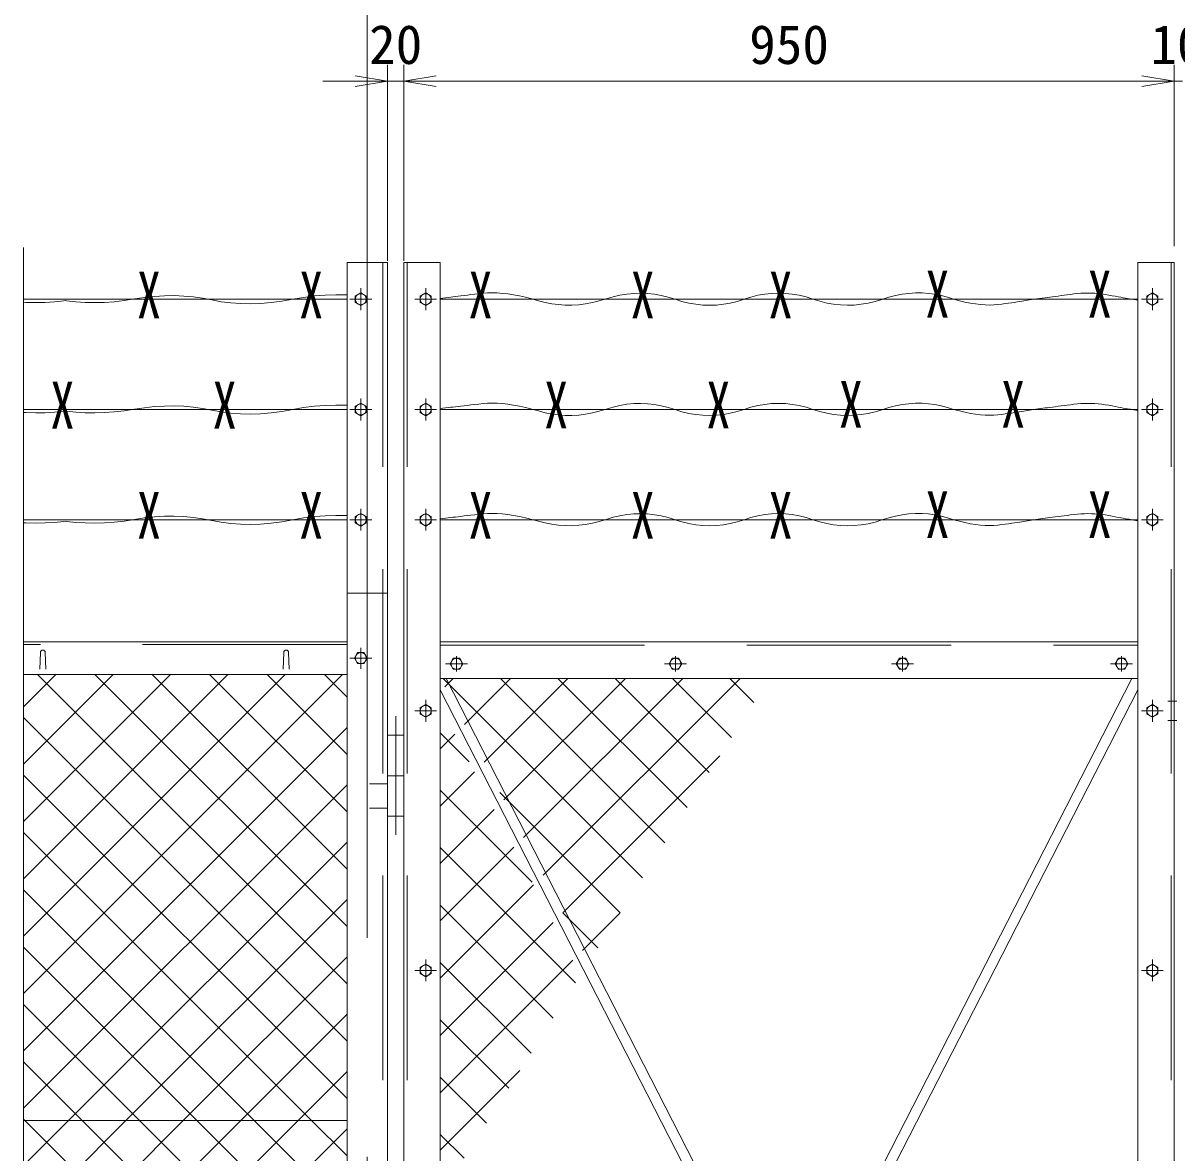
# Model space of a CAD drawing. Units: millimetres, scale not verified. Extents: x -5936 to 5936, y -4198 to 4198.
# Drawn here: x 87 to 1509, y -58 to 1335 of the extents above; entities that cross this region are included whole.
import ezdxf
from ezdxf.enums import TextEntityAlignment as Align

# ---------------------------------------------------------------- set-up
doc = ezdxf.new("R2010")
doc.units = ezdxf.units.MM
doc.header["$LTSCALE"] = 30
doc.linetypes.add('USER2', pattern=[12.6, 8.4, -4.2])
doc.linetypes.add('USER3', pattern=[50.5, 30, -9, 2.5, -9])
for name, color, linetype, lineweight in [('0-0_22', 7, 'Continuous', 9), ('0-2_D-STR3', 3, 'Continuous', 9), ('0-3_27', 3, 'Continuous', 9), ('0-5_D-STR1', 1, 'Continuous', 9), ('0-6_D-STR-DIM', 7, 'Continuous', 9), ('0-C_0', 7, 'Continuous', 9)]:
    doc.layers.add(name, color=color, linetype=linetype, lineweight=lineweight)
doc.styles.add('ＭＳ ゴシック', font='')
doc.styles.get('ＭＳ ゴシック').set_extended_font_data('MS Gothic')

# ---------------------------------------------------------------- blocks, each defined once
blk = doc.blocks.new('G62')
at = {"layer": '0-0_22'}
for p, q in [((182679, 128019), (194481.9, 139821.8)), ((182679, 130140.3), (192360.5, 139821.8)), ((182679, 132261.6), (190239.2, 139821.8)), ((182679, 134382.9), (188117.9, 139821.8)), ((182679, 136504.2), (185996.6, 139821.8)), ((182679, 138625.6), (183875.2, 139821.8)), ((194643.4, 128377.1), (183198.7, 139821.8)), ((194643.4, 130498.4), (185320, 139821.8)), ((194643.4, 132619.7), (187441.3, 139821.8)), ((194643.4, 134741), (189562.6, 139821.8)), ((194643.4, 136862.4), (191684, 139821.8)), ((194643.4, 138983.7), (193805.3, 139821.8)), ((205571.4, 132298.4), (198197.9, 139671.8)), ((198258.5, 139355.9), (198574.5, 139671.8)), ((198986.7, 137962.7), (200695.8, 139671.8)), ((199714.8, 136569.5), (202817.1, 139671.8)), ((206395.6, 133595.4), (200319.2, 139671.8)), ((200443, 135176.3), (204938.5, 139671.8)), ((201171.1, 133783.2), (207059.8, 139671.8)), ((201899.3, 132390), (209181.1, 139671.8)), ((207219.9, 134892.5), (202440.6, 139671.8)), ((208044.1, 136189.5), (204561.9, 139671.8)), ((208868.4, 137486.6), (206683.2, 139671.8)), ((209692.7, 138783.7), (208804.5, 139671.8)), ((194643.4, 126255.8), (182679, 138220.2)), ((182679, 125897.6), (194643.4, 137862)), ((199167, 136581.4), (198093.4, 137655)), ((198093.4, 137069.4), (198631, 137607)), ((202627.4, 130996.8), (208434.6, 136804)), ((198093.4, 134948.1), (199359.1, 136213.8)), ((194643.4, 124134.4), (182679, 136098.8)), ((182679, 123776.3), (194643.4, 135740.7)), ((201489.6, 132137.5), (198093.4, 135533.7)), ((204747.1, 131001.3), (200301.6, 135446.8)), ((198093.4, 132826.8), (200087.3, 134820.6)), ((184345.8, 123321.8), (194643.4, 133619.4)), ((198093.4, 130705.4), (200815.4, 133427.5)), ((203098.6, 128407.2), (198093.4, 133412.4)), ((198093.4, 128584.1), (201543.6, 132034.3)), ((186467.1, 123321.8), (194643.4, 131498.1)), ((202274.3, 127110.1), (198093.4, 131291)), ((198093.4, 126462.8), (202271.7, 130641.1)), ((203922.8, 129704.2), (202624.2, 131002.8)), ((203355.6, 129603.6), (204736.4, 130984.5)), ((188588.5, 123321.8), (194643.4, 129376.8)), ((198093.4, 124341.5), (202999.9, 129247.9)), ((201450.1, 125813.1), (198093.4, 129169.7)), ((190709.8, 123321.8), (194643.4, 127255.4)), ((200625.8, 124516), (198093.4, 127048.4)), ((192831.1, 123321.8), (194643.4, 125134.1)), ((198093.4, 122220.2), (201038.2, 125165)), ((199801.5, 123218.9), (198093.4, 124927.1)), ((182661, 117394.4), (188588.5, 123321.8)), ((182679, 113169.7), (192831.1, 123321.8)), ((182679, 115291), (190709.8, 123321.8)), ((182679, 119533.7), (186467.1, 123321.8)), ((182679, 121655), (184345.8, 123321.8)), ((182679, 111048.4), (194643.4, 123012.8)), ((198977.3, 121921.9), (198093.4, 122805.8))]:
    blk.add_line(p, q, dxfattribs=at)
for points in [[(194643.4, 122013.1), (193334.7, 123321.8), (182679, 133977.5)], [(194643.4, 119891.8), (191213.4, 123321.8), (182679, 131856.2)], [(194643.4, 117770.5), (189092.1, 123321.8), (182679, 129734.9)], [(194643.4, 115649.2), (186970.8, 123321.8), (182679, 127613.6)], [(194031.7, 114139.5), (184849.4, 123321.8), (182679, 125492.2)], [(193207.5, 112842.5), (182728.1, 123321.8), (182679, 123370.9)]]:
    blk.add_lwpolyline(points, dxfattribs=at)
blk = doc.blocks.new('_OPEN')
at = {"layer": '0-C_0'}
blk.add_line((-30, 5), (0, 0), dxfattribs=at)
blk.add_lwpolyline([(-30, -5), (0, 0), (-30, 0)], dxfattribs=at)

msp = doc.modelspace()

# ---------------------------------------------------------------- linework, layer by layer
at = {"layer": '0-2_D-STR3'}
for points in [[(601.04, 995.86), (613.9, 997.49), (616.61, 997.83), (619.61, 998.19), (622.89, 998.59), (626.46, 999), (630.31, 999.45), (634.45, 999.92), (638.88, 1000.42), (643.59, 1000.94), (648.58, 1001.49), (653.86, 1002.07), (659.42, 1002.51), (665.26, 1002.65), (671.37, 1002.49), (677.77, 1002.03), (684.45, 1001.27), (691.4, 1000.21), (698.63, 998.85), (706.14, 997.19), (713.93, 995.23), (722, 992.97), (730.22, 990.82), (738.47, 989.2), (746.75, 988.11), (755.06, 987.54), (763.4, 987.5), (771.77, 987.99), (780.17, 989.01), (788.6, 990.56), (797.06, 992.63), (805.55, 995.23), (814.06, 997.8), (822.56, 999.79), (831.06, 1001.2), (839.56, 1002.02), (848.07, 1002.27), (856.57, 1001.93), (865.07, 1001), (873.57, 999.5)], [(873.57, 999.5), (882.07, 997.41), (890.57, 994.74), (899.07, 992.07), (907.56, 990), (916.06, 988.53), (924.56, 987.65), (933.06, 987.36), (941.56, 987.67), (950.06, 988.57), (958.56, 990.07), (967.06, 992.16), (975.56, 994.85), (984.06, 997.53), (992.56, 999.62), (1001.06, 1001.12), (1009.56, 1002.02), (1018.06, 1002.32), (1026.56, 1002.03), (1035.06, 1001.14), (1043.56, 999.66), (1052.06, 997.58), (1060.56, 994.9), (1069.06, 992.22), (1077.56, 990.13), (1086.06, 988.63), (1094.56, 987.72), (1103.06, 987.39), (1111.56, 987.65), (1120.06, 988.5), (1128.56, 989.94), (1137.06, 991.96), (1145.56, 994.58), (1154.02, 997.22), (1162.39, 999.33), (1170.68, 1000.92), (1178.88, 1001.97), (1187, 1002.49), (1195.03, 1002.48), (1202.98, 1001.95)], [(1202.98, 1001.95), (1210.84, 1000.88), (1218.62, 999.28), (1226.31, 997.15), (1233.82, 994.91), (1241.04, 992.96), (1247.99, 991.32), (1254.64, 989.98), (1261.02, 988.93), (1267.11, 988.19), (1272.92, 987.75), (1278.44, 987.6), (1283.68, 987.76), (1288.64, 988.22), (1293.32, 988.82), (1297.71, 989.39), (1301.82, 989.93), (1305.64, 990.45), (1309.18, 990.95), (1312.44, 991.42), (1315.41, 991.86), (1318.11, 992.28), (1320.51, 992.68), (1322.64, 993.05), (1332.55, 994.84)], [(1332.55, 994.84), (1346.74, 996.66), (1349.65, 997.04), (1352.71, 997.43), (1355.91, 997.84), (1359.26, 998.27), (1362.75, 998.72), (1366.39, 999.19), (1370.17, 999.68), (1374.1, 1000.18), (1378.18, 1000.7), (1382.4, 1001.25), (1386.7, 1001.73), (1390.99, 1002.08), (1395.28, 1002.29), (1399.56, 1002.37), (1403.84, 1002.31), (1408.13, 1002.11), (1412.4, 1001.78), (1416.68, 1001.31), (1420.95, 1000.7), (1425.22, 999.96), (1429.35, 999.18), (1433.19, 998.46), (1436.76, 997.79), (1440.04, 997.18), (1443.04, 996.63), (1445.75, 996.14), (1448.19, 995.71), (1450.34, 995.33), (1452.21, 995.01), (1453.8, 994.75), (1461.04, 993.59)], [(601.04, 859.91), (613.9, 861.54), (616.61, 861.88), (619.61, 862.25), (622.89, 862.64), (626.46, 863.06), (630.31, 863.5), (634.45, 863.97), (638.88, 864.47), (643.59, 865), (648.58, 865.55), (653.86, 866.13), (659.42, 866.57), (665.26, 866.71), (671.37, 866.55), (677.77, 866.09), (684.45, 865.33), (691.4, 864.27), (698.63, 862.91), (706.14, 861.24), (713.93, 859.28), (722, 857.02), (730.22, 854.87), (738.47, 853.25), (746.75, 852.16), (755.06, 851.6), (763.4, 851.56), (771.77, 852.05), (780.17, 853.07), (788.6, 854.61), (797.06, 856.68), (805.55, 859.28), (814.06, 861.86), (822.56, 863.85), (831.06, 865.25), (839.56, 866.08), (848.07, 866.32), (856.57, 865.98), (865.07, 865.06), (873.57, 863.55)], [(873.57, 863.55), (882.07, 861.46), (890.57, 858.79), (899.07, 856.13), (907.56, 854.06), (916.06, 852.58), (924.56, 851.7), (933.06, 851.42), (941.56, 851.72), (950.06, 852.63), (958.56, 854.12), (967.06, 856.22), (975.56, 858.9), (984.06, 861.59), (992.56, 863.68), (1001.06, 865.17), (1009.56, 866.07), (1018.06, 866.37), (1026.56, 866.08), (1035.06, 865.19), (1043.56, 863.71), (1052.06, 861.63), (1060.56, 858.96), (1069.06, 856.28), (1077.56, 854.19), (1086.06, 852.68), (1094.56, 851.77), (1103.06, 851.44), (1111.56, 851.7), (1120.06, 852.55), (1128.56, 853.99), (1137.06, 856.02), (1145.56, 858.63), (1154.02, 861.28), (1162.39, 863.39), (1170.68, 864.97), (1178.88, 866.02), (1187, 866.55), (1195.03, 866.54), (1202.98, 866)], [(1202.98, 866), (1210.84, 864.93), (1218.62, 863.33), (1226.31, 861.2), (1233.82, 858.96), (1241.04, 857.02), (1247.99, 855.37), (1254.64, 854.03), (1261.02, 852.99), (1267.11, 852.24), (1272.92, 851.8), (1278.44, 851.66), (1283.68, 851.82), (1288.64, 852.27), (1293.32, 852.87), (1297.71, 853.44), (1301.82, 853.99), (1305.64, 854.51), (1309.18, 855), (1312.44, 855.47), (1315.41, 855.92), (1318.11, 856.34), (1320.51, 856.73), (1322.64, 857.1), (1332.55, 858.89)], [(1332.55, 858.89), (1346.74, 860.72), (1349.65, 861.09), (1352.71, 861.48), (1355.91, 861.9), (1359.26, 862.33), (1362.75, 862.77), (1366.39, 863.24), (1370.17, 863.73), (1374.1, 864.23), (1378.18, 864.76), (1382.4, 865.3), (1386.7, 865.79), (1390.99, 866.13), (1395.28, 866.35), (1399.56, 866.42), (1403.84, 866.36), (1408.13, 866.16), (1412.4, 865.83), (1416.68, 865.36), (1420.95, 864.76), (1425.22, 864.01), (1429.35, 863.23), (1433.19, 862.51), (1436.76, 861.84), (1440.04, 861.24), (1443.04, 860.69), (1445.75, 860.19), (1448.19, 859.76), (1450.34, 859.38), (1452.21, 859.07), (1453.8, 858.8), (1461.04, 857.64)], [(601.04, 723.97), (613.9, 725.6), (616.61, 725.94), (619.61, 726.3), (622.89, 726.69), (626.46, 727.11), (630.31, 727.56), (634.45, 728.03), (638.88, 728.53), (643.59, 729.05), (648.58, 729.6), (653.86, 730.18), (659.42, 730.62), (665.26, 730.76), (671.37, 730.6), (677.77, 730.14), (684.45, 729.38), (691.4, 728.32), (698.63, 726.96), (706.14, 725.3), (713.93, 723.34), (722, 721.08), (730.22, 718.93), (738.47, 717.31), (746.75, 716.22), (755.06, 715.65), (763.4, 715.61), (771.77, 716.1), (780.17, 717.12), (788.6, 718.66), (797.06, 720.74), (805.55, 723.34), (814.06, 725.91), (822.56, 727.9), (831.06, 729.31), (839.56, 730.13), (848.07, 730.37), (856.57, 730.03), (865.07, 729.11), (873.57, 727.61)], [(873.57, 727.61), (882.07, 725.52), (890.57, 722.85), (899.07, 720.18), (907.56, 718.11), (916.06, 716.64), (924.56, 715.76), (933.06, 715.47), (941.56, 715.78), (950.06, 716.68), (958.56, 718.18), (967.06, 720.27), (975.56, 722.96), (984.06, 725.64), (992.56, 727.73), (1001.06, 729.23), (1009.56, 730.13), (1018.06, 730.43), (1026.56, 730.14), (1035.06, 729.25), (1043.56, 727.76), (1052.06, 725.68), (1060.56, 723.01), (1069.06, 720.33), (1077.56, 718.24), (1086.06, 716.74), (1094.56, 715.82), (1103.06, 715.5), (1111.56, 715.76), (1120.06, 716.61), (1128.56, 718.05), (1137.06, 720.07), (1145.56, 722.69), (1154.02, 725.33), (1162.39, 727.44), (1170.68, 729.02), (1178.88, 730.08), (1187, 730.6), (1195.03, 730.59), (1202.98, 730.05)], [(1202.98, 730.05), (1210.84, 728.99), (1218.62, 727.39), (1226.31, 725.26), (1233.82, 723.01), (1241.04, 721.07), (1247.99, 719.43), (1254.64, 718.08), (1261.02, 717.04), (1267.11, 716.3), (1272.92, 715.85), (1278.44, 715.71), (1283.68, 715.87), (1288.64, 716.33), (1293.32, 716.92), (1297.71, 717.49), (1301.82, 718.04), (1305.64, 718.56), (1309.18, 719.05), (1312.44, 719.53), (1315.41, 719.97), (1318.11, 720.39), (1320.51, 720.79), (1322.64, 721.16), (1332.55, 722.95)], [(1332.55, 722.95), (1346.74, 724.77), (1349.65, 725.14), (1352.71, 725.54), (1355.91, 725.95), (1359.26, 726.38), (1362.75, 726.83), (1366.39, 727.3), (1370.17, 727.78), (1374.1, 728.29), (1378.18, 728.81), (1382.4, 729.36), (1386.7, 729.84), (1390.99, 730.19), (1395.28, 730.4), (1399.56, 730.47), (1403.84, 730.41), (1408.13, 730.22), (1412.4, 729.88), (1416.68, 729.41), (1420.95, 728.81), (1425.22, 728.07), (1429.35, 727.29), (1433.19, 726.56), (1436.76, 725.9), (1440.04, 725.29), (1443.04, 724.74), (1445.75, 724.25), (1448.19, 723.81), (1450.34, 723.44), (1452.21, 723.12), (1453.8, 722.86), (1461.04, 721.7)]]:
    msp.add_lwpolyline(points, dxfattribs=at)
at = {"layer": '0-3_27'}
for p, q in [((486.04, 994.84), (87.23, 994.84)), ((1461.04, 994.84), (601.04, 994.84)), ((486.04, 858.89), (87.23, 858.89)), ((1461.04, 858.89), (601.04, 858.89)), ((486.04, 722.95), (87.23, 722.95)), ((1461.04, 722.95), (601.04, 722.95)), ((536.04, 457.32), (556.04, 457.32)), ((536.04, 407.32), (556.04, 407.32)), ((536.04, 357.32), (556.04, 357.32))]:
    msp.add_line(p, q, dxfattribs=at)
at = {"layer": '0-3_27', "linetype": 'USER3'}
msp.add_line((546.04, 334.49), (546.04, 480.93), dxfattribs=at)
at = {"layer": '0-3_27'}
for points in [[(486.04, 999.97), (485.49, 1000.01), (472.44, 1000.26), (459.28, 999.85), (445.99, 998.78), (432.57, 997.07), (419.04, 994.7), (405.58, 992.32), (392.41, 990.6), (379.53, 989.53), (366.93, 989.1), (354.62, 989.33), (342.6, 990.2), (330.87, 991.72), (319.43, 993.9), (308.04, 996.1), (296.5, 997.72), (284.79, 998.75), (272.92, 999.19), (260.89, 999.05), (248.7, 998.32), (236.34, 997), (223.82, 995.09), (211.31, 993.17), (198.99, 991.77), (186.86, 990.92), (174.91, 990.6), (163.16, 990.82), (151.59, 991.57), (140.21, 992.87), (138.54, 993.14)], [(87.23, 991.13), (90.23, 990.92), (102.17, 990.6), (113.93, 990.82), (125.5, 991.57), (136.88, 992.87), (138.54, 993.14)], [(87.23, 855.18), (90.23, 854.97), (102.17, 854.65), (113.93, 854.87), (125.5, 855.63), (136.88, 856.92), (138.54, 857.19)], [(486.04, 864.03), (485.49, 864.07), (472.44, 864.31), (459.28, 863.9), (445.99, 862.84), (432.57, 861.12), (419.04, 858.75), (405.58, 856.38), (392.41, 854.65), (379.53, 853.58), (366.93, 853.16), (354.62, 853.38), (342.6, 854.25), (330.87, 855.78), (319.43, 857.95), (308.04, 860.15), (296.5, 861.77), (284.79, 862.8), (272.92, 863.24), (260.89, 863.1), (248.7, 862.37), (236.34, 861.05), (223.82, 859.15), (211.31, 857.22), (198.99, 855.83), (186.86, 854.97), (174.91, 854.65), (163.16, 854.87), (151.59, 855.63), (140.21, 856.92), (138.54, 857.19)], [(486.04, 728.08), (485.49, 728.12), (472.44, 728.36), (459.28, 727.95), (445.99, 726.89), (432.57, 725.17), (419.04, 722.8), (405.58, 720.43), (392.41, 718.71), (379.53, 717.63), (366.93, 717.21), (354.62, 717.43), (342.6, 718.31), (330.87, 719.83), (319.43, 722), (308.04, 724.21), (296.5, 725.82), (284.79, 726.85), (272.92, 727.3), (260.89, 727.15), (248.7, 726.42), (236.34, 725.11), (223.82, 723.2), (211.31, 721.27), (198.99, 719.88), (186.86, 719.03), (174.91, 718.71), (163.16, 718.93), (151.59, 719.68), (140.21, 720.97), (138.54, 721.25)], [(87.23, 719.24), (90.23, 719.03), (102.17, 718.71), (113.93, 718.93), (125.5, 719.68), (136.88, 720.97), (138.54, 721.25)]]:
    msp.add_lwpolyline(points, dxfattribs=at)
at = {"layer": '0-5_D-STR1', "linetype": 'USER3'}
for p, q in [((511.04, 1107.56), (511.04, -1584.93)), ((503.04, 981.41), (503.04, 1008.29)), ((583.04, 981.41), (583.04, 1008.29)), ((1479.04, 981.41), (1479.04, 1008.29)), ((489.61, 994.84), (516.49, 994.84)), ((569.61, 994.84), (596.49, 994.84)), ((1492.47, 994.84), (1465.59, 994.84)), ((503.04, 845.46), (503.04, 872.34)), ((583.04, 845.46), (583.04, 872.34)), ((1479.04, 845.46), (1479.04, 872.34)), ((489.61, 858.89), (516.49, 858.89)), ((569.61, 858.89), (596.49, 858.89)), ((1492.47, 858.89), (1465.59, 858.89)), ((503.04, 709.51), (503.04, 736.4)), ((503.04, 736.4), (503.04, 709.51)), ((583.04, 709.51), (583.04, 736.4)), ((1479.04, 709.51), (1479.04, 736.4)), ((489.61, 722.95), (516.49, 722.95)), ((569.61, 722.95), (596.49, 722.95)), ((1492.47, 722.95), (1465.59, 722.95)), ((503.04, 564.89), (503.04, 539.25)), ((621.04, 535.95), (621.04, 554.94)), ((891.04, 535.95), (891.04, 554.94)), ((1171.04, 535.95), (1171.04, 554.94)), ((1441.04, 535.95), (1441.04, 554.94)), ((516.47, 552.32), (489.59, 552.32)), ((634.47, 545.32), (607.59, 545.32)), ((904.47, 545.32), (877.59, 545.32)), ((1184.47, 545.32), (1157.59, 545.32)), ((1454.47, 545.32), (1427.59, 545.32)), ((583.04, 473.88), (583.04, 500.77)), ((1479.04, 473.88), (1479.04, 500.77)), ((1498.03, 499.32), (1509.21, 499.32)), ((569.61, 487.32), (596.49, 487.32)), ((1492.47, 487.32), (1465.59, 487.32)), ((1498.03, 475.32), (1509.21, 475.32)), ((583.04, 153.88), (583.04, 180.77)), ((1479.04, 153.88), (1479.04, 180.77)), ((569.61, 167.32), (596.49, 167.32)), ((1492.47, 167.32), (1465.59, 167.32))]:
    msp.add_line(p, q, dxfattribs=at)
at = {"layer": '0-5_D-STR1'}
for p, q in [((87.23, 1058.67), (87.23, -171.54)), ((536.04, 1040.15), (486.04, 1040.15)), ((486.04, 1040.15), (486.04, -1527.68)), ((536.04, 1040.15), (536.04, -1527.68)), ((601.04, 1040.15), (556.04, 1040.15)), ((556.04, 1040.15), (556.04, -1197.68)), ((601.04, 1040.15), (601.04, -1152.68)), ((1506.04, 1040.15), (1461.04, 1040.15)), ((1461.04, 1040.15), (1461.04, -1152.68)), ((1506.04, 1040.15), (1506.04, -1197.68)), ((486.04, 632.32), (536.04, 632.32)), ((486.04, 632.32), (536.04, 632.32)), ((486.04, 572.32), (87.23, 572.32)), ((601.04, 572.32), (1461.04, 572.32)), ((107.29, 538.82), (108.04, 559.32)), ((114.79, 538.82), (114.04, 559.32)), ((407.29, 538.82), (408.04, 559.32)), ((414.79, 538.82), (414.04, 559.32)), ((486.04, 532.32), (87.23, 532.32)), ((601.04, 527.32), (1461.04, 527.32)), ((608.34, 527.32), (1013.26, -263.68)), ((1048.82, -263.68), (1453.74, 527.32)), ((601.04, 513.05), (998.65, -263.68)), ((1063.43, -263.68), (1461.04, 513.05)), ((513.58, 397.32), (535.03, 397.32)), ((513.58, 367.32), (535.03, 367.32)), ((486.04, -17.68), (87.23, -17.68))]:
    msp.add_line(p, q, dxfattribs=at)
at = {"layer": '0-5_D-STR1', "linetype": 'USER2'}
for p, q in [((530.04, 1040.15), (530.04, -1527.68)), ((560.04, 1040.15), (560.04, -1193.68)), ((1502.04, 1040.15), (1502.04, -1193.68)), ((486.04, 569.32), (87.23, 569.32)), ((601.04, 568.32), (1461.04, 568.32))]:
    msp.add_line(p, q, dxfattribs=at)
at = {"layer": '0-5_D-STR1'}
for points in [[(503.04, 1002.68), (509.83, 998.76), (509.83, 990.92), (503.04, 987), (496.25, 990.92), (496.25, 998.76)], [(583.04, 1002.68), (589.83, 998.76), (589.83, 990.92), (583.04, 987), (576.25, 990.92), (576.25, 998.76)], [(1479.04, 1002.68), (1472.25, 998.76), (1472.25, 990.92), (1479.04, 987), (1485.83, 990.92), (1485.83, 998.76)], [(503.04, 866.73), (509.83, 862.81), (509.83, 854.97), (503.04, 851.05), (496.25, 854.97), (496.25, 862.81)], [(583.04, 866.73), (589.83, 862.81), (589.83, 854.97), (583.04, 851.05), (576.25, 854.97), (576.25, 862.81)], [(1479.04, 866.73), (1472.25, 862.81), (1472.25, 854.97), (1479.04, 851.05), (1485.83, 854.97), (1485.83, 862.81)], [(503.04, 730.79), (509.83, 726.87), (509.83, 719.03), (503.04, 715.11), (496.25, 719.03), (496.25, 726.87)], [(583.04, 730.79), (589.83, 726.87), (589.83, 719.03), (583.04, 715.11), (576.25, 719.03), (576.25, 726.87)], [(1479.04, 730.79), (1472.25, 726.87), (1472.25, 719.03), (1479.04, 715.11), (1485.83, 719.03), (1485.83, 726.87)], [(495.2, 552.32), (499.12, 559.11), (506.96, 559.11), (510.88, 552.32), (506.96, 545.53), (499.12, 545.53)], [(613.2, 545.32), (617.12, 552.11), (624.96, 552.11), (628.88, 545.32), (624.96, 538.53), (617.12, 538.53)], [(883.2, 545.32), (887.12, 552.11), (894.96, 552.11), (898.88, 545.32), (894.96, 538.53), (887.12, 538.53)], [(1163.2, 545.32), (1167.12, 552.11), (1174.96, 552.11), (1178.88, 545.32), (1174.96, 538.53), (1167.12, 538.53)], [(1433.2, 545.32), (1437.12, 552.11), (1444.96, 552.11), (1448.88, 545.32), (1444.96, 538.53), (1437.12, 538.53)], [(583.04, 495.16), (589.83, 491.24), (589.83, 483.4), (583.04, 479.48), (576.25, 483.4), (576.25, 491.24)], [(1479.04, 495.16), (1472.25, 491.24), (1472.25, 483.4), (1479.04, 479.48), (1485.83, 483.4), (1485.83, 491.24)], [(583.04, 175.16), (589.83, 171.24), (589.83, 163.4), (583.04, 159.48), (576.25, 163.4), (576.25, 171.24)], [(1479.04, 175.16), (1472.25, 171.24), (1472.25, 163.4), (1479.04, 159.48), (1485.83, 163.4), (1485.83, 171.24)]]:
    msp.add_lwpolyline(points, close=True, dxfattribs=at)
for centre in [(503.04, 994.84), (583.04, 994.84), (1479.04, 994.84), (503.04, 858.89), (583.04, 858.89), (1479.04, 858.89), (503.04, 722.95), (583.04, 722.95), (1479.04, 722.95), (503.04, 552.32), (621.04, 545.32), (891.04, 545.32), (1171.04, 545.32), (1441.04, 545.32), (583.04, 487.32), (1479.04, 487.32), (583.04, 167.32), (1479.04, 167.32)]:
    msp.add_circle(centre, 6.8, dxfattribs=at)
for centre in [(111.04, 559.32), (411.04, 559.32)]:
    msp.add_arc(centre, 3, 0, 180, dxfattribs=at)
at = {"layer": '0-6_D-STR-DIM'}
for p, q in [((511.04, 1067.55), (511.04, 1494.64)), ((536.04, 1042.31), (536.04, 1283.62)), ((556.04, 1042.31), (556.04, 1283.62)), ((556.04, 1042.31), (556.04, 1283.62)), ((1506.04, 1060.15), (1506.04, 1283.62)), ((1506.04, 1060.15), (1506.04, 1283.62)), ((496.04, 1263.62), (456.04, 1263.62)), ((536.04, 1263.62), (556.04, 1263.62)), ((1466.04, 1263.62), (596.04, 1263.62)), ((596.04, 1263.62), (636.04, 1263.62)), ((1466.04, 1263.62), (1426.04, 1263.62)), ((1506.04, 1263.62), (1516.04, 1263.62))]:
    msp.add_line(p, q, dxfattribs=at)

# ---------------------------------------------------------------- block references
at = {"layer": '0-5_D-STR1', "xscale": 0.03333333, "yscale": 0.03333333}
msp.add_blockref('G62', (-6002.07, -4128.41), dxfattribs=at)
at = {"layer": '0-6_D-STR-DIM', "xscale": 1.333333, "yscale": 1.333333}
for p in [(536.04, 1263.62), (1506.04, 1263.62), (1506.04, 1263.62)]:
    msp.add_blockref('_OPEN', p, dxfattribs=at)
at = {"layer": '0-6_D-STR-DIM', "xscale": 1.333333, "yscale": 1.333333, "rotation": 180}
msp.add_blockref('_OPEN', (556.04, 1263.62), dxfattribs=at)
msp.add_blockref('_OPEN', (556.04, 1263.62), dxfattribs=at)

# ---------------------------------------------------------------- texts
at = {"layer": '0-3_27', "style": 'ＭＳ ゴシック', "width": 0.75}
for p in [(227.14, 954.01), (427.14, 954.01), (635.93, 954.01), (835.93, 954.01), (1005.93, 954.01), (1199.32, 954.98), (1399.32, 954.98), (120.43, 818.07), (320.43, 818.07), (729.23, 818.14), (929.23, 818.14), (1092.61, 819.1), (1292.61, 819.1), (227.14, 682.12), (427.14, 682.12), (635.93, 682.12), (835.93, 682.12), (1005.93, 682.12), (1199.32, 683.09), (1399.32, 683.09)]:
    msp.add_text('X', height=57.62, dxfattribs=at).set_placement(p, align=Align.BOTTOM_LEFT)
at = {"layer": '0-6_D-STR-DIM', "style": 'ＭＳ ゴシック'}
for s, p in [('20', (513.29, 1270.37)), ('950', (981.92, 1270.37)), ('10', (1476.64, 1270.37))]:
    msp.add_text(s, height=48.17, dxfattribs=at).set_placement(p, align=Align.BOTTOM_LEFT)

doc.saveas('drawing.dxf')
